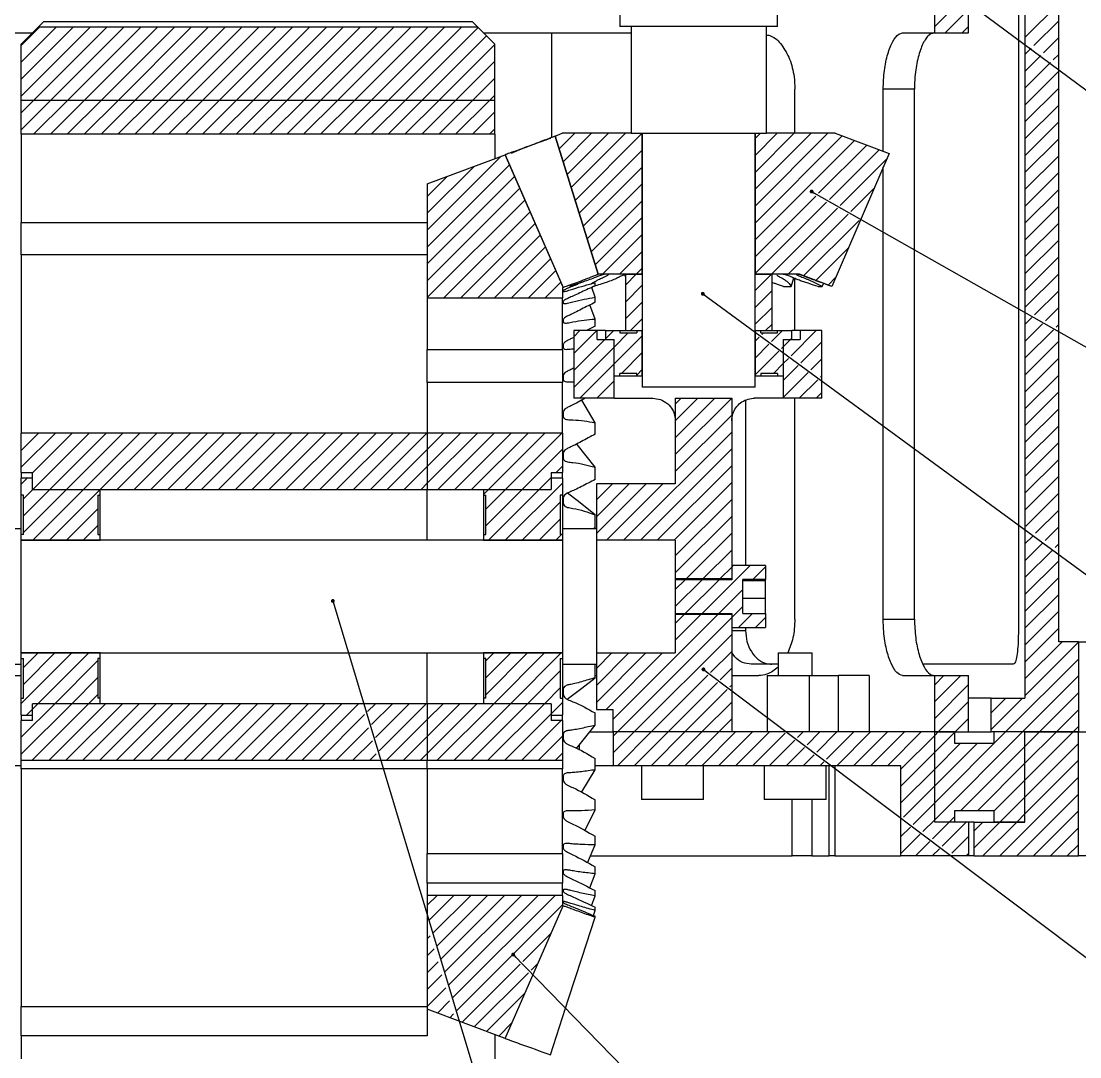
# Model space of a CAD drawing. Header units: millimetres. Extents: x 0 to 1189, y 0 to 841.
# Drawn here: x 510.7 to 792.3, y 155.7 to 431.3 of the extents above; entities that cross this region are included whole.
import ezdxf

# ---------------------------------------------------------------- set-up
doc = ezdxf.new("R2010")
doc.units = ezdxf.units.MM
doc.layers.add('10', color=7, linetype='Continuous')
doc.dimstyles.new('SLDDIMSTYLE0', dxfattribs={"dimtxt": 0.18, "dimasz": 1.016, "dimexe": 0, "dimexo": 0.0625, "dimgap": 0, "dimtad": 0, "dimtih": 1, "dimtoh": 1, "dimdec": 0, "dimrnd": 1e-09, "dimzin": 0, "dimdsep": 46, "dimtxsty": 'Standard', "dimblk1": 'DOT', "dimblk2": 'DOT', "dimsah": 1, "dimcen": 0.09, "dimadec": 0, "dimazin": 0, "dimtfac": 1.016, "dimtdec": 0, "dimtofl": 0, "dimtmove": 0, "dimatfit": 3, "dimldrblk": 'DOT', "dimfxl": 0, "dimfrac": 2, "dimtolj": 1, "dimtzin": 0, "dimarcsym": 0})

# ---------------------------------------------------------------- blocks, each defined once
blk = doc.blocks.new('SW_HATCH_0')
at = {"color": 0, "linetype": 'Continuous', "lineweight": 18}
for p, q in [((246.18, 282.1), (238.75, 274.67)), ((247.75, 279.18), (241.57, 273)), ((271.75, 280.73), (262.75, 271.73)), ((271.75, 276.24), (265.1, 269.59)), ((0.6, 274.5), (-4.25, 269.65)), ((5.09, 274.5), (-4.25, 265.16)), ((9.58, 274.5), (-4.25, 260.67)), ((14.07, 274.5), (-4.25, 256.18)), ((18.56, 274.5), (-0.94, 255)), ((23.05, 274.5), (3.55, 255)), ((27.54, 274.5), (8.04, 255)), ((32.03, 274.5), (12.53, 255)), ((36.52, 274.5), (17.02, 255)), ((41.01, 274.5), (21.51, 255)), ((45.5, 274.5), (26, 255)), ((49.99, 274.5), (30.49, 255)), ((54.48, 274.5), (34.98, 255)), ((58.97, 274.5), (39.47, 255)), ((63.46, 274.5), (43.96, 255)), ((67.95, 274.5), (48.45, 255)), ((72.44, 274.5), (52.94, 255)), ((76.93, 274.5), (57.43, 255)), ((81.42, 274.5), (61.92, 255)), ((85.91, 274.5), (66.41, 255)), ((90.4, 274.5), (70.9, 255)), ((94.89, 274.5), (75.39, 255)), ((99.39, 274.5), (79.89, 255)), ((103.88, 274.5), (84.38, 255)), ((108.37, 274.5), (88.87, 255)), ((112.86, 274.5), (93.36, 255)), ((117.3, 274.45), (97.85, 255)), ((247.75, 274.69), (246.06, 273)), ((119.54, 272.21), (102.34, 255)), ((271.75, 271.75), (267.7, 267.7)), ((121.75, 269.93), (106.83, 255)), ((264.39, 268.88), (262.75, 267.24)), ((121.75, 265.44), (111.32, 255)), ((266.99, 266.99), (262.75, 262.75)), ((269.59, 265.1), (262.75, 258.26)), ((271.75, 267.26), (270.3, 265.81)), ((271.75, 262.77), (262.75, 253.77)), ((121.75, 260.95), (115.81, 255)), ((121.75, 256.46), (120.3, 255)), ((271.75, 258.28), (262.75, 249.28)), ((-0.94, 255), (-4.25, 251.69)), ((3.55, 255), (-4.25, 247.2)), ((8.04, 255), (-0.96, 246)), ((12.53, 255), (3.53, 246)), ((17.02, 255), (8.02, 246)), ((21.51, 255), (12.51, 246)), ((26, 255), (17, 246)), ((30.49, 255), (21.49, 246)), ((34.98, 255), (25.98, 246)), ((39.47, 255), (30.47, 246)), ((43.96, 255), (34.96, 246)), ((48.45, 255), (39.45, 246)), ((52.94, 255), (43.94, 246)), ((57.43, 255), (48.43, 246)), ((61.92, 255), (52.92, 246)), ((66.41, 255), (57.41, 246)), ((70.9, 255), (61.9, 246)), ((75.39, 255), (66.39, 246)), ((79.89, 255), (70.89, 246)), ((84.38, 255), (75.38, 246)), ((88.87, 255), (79.87, 246)), ((93.36, 255), (84.36, 246)), ((97.85, 255), (88.85, 246)), ((102.34, 255), (93.34, 246)), ((106.83, 255), (97.83, 246)), ((111.32, 255), (102.32, 246)), ((115.81, 255), (106.81, 246)), ((120.3, 255), (111.3, 246)), ((271.75, 253.79), (262.75, 244.79)), ((121.75, 251.97), (115.79, 246)), ((271.75, 249.3), (262.75, 240.3)), ((121.75, 247.48), (120.28, 246)), ((137.8, 245.56), (137.77, 245.54)), ((143, 246.27), (138.84, 242.11)), ((147.49, 246.27), (139.91, 238.69)), ((151.98, 246.27), (140.97, 235.27)), ((156.47, 246.27), (142.04, 231.84)), ((160.96, 246.27), (143.11, 228.42)), ((210.35, 246.27), (190.97, 226.89)), ((205.86, 246.27), (190.97, 231.38)), ((201.37, 246.27), (190.97, 235.87)), ((196.88, 246.27), (190.97, 240.36)), ((192.39, 246.27), (190.97, 244.85)), ((214.13, 245.56), (190.97, 222.4)), ((217.4, 244.34), (190.97, 217.91)), ((220.66, 243.12), (207.86, 230.31)), ((271.75, 244.81), (262.75, 235.81)), ((123.43, 240.17), (103.75, 220.5)), ((160.97, 241.79), (144.18, 225)), ((223.93, 241.89), (210.74, 228.7)), ((225.96, 239.43), (213.61, 227.08)), ((271.75, 240.32), (262.75, 231.32)), ((125.63, 237.88), (103.75, 216.01)), ((116.24, 237.48), (103.75, 224.99)), ((160.97, 237.3), (145.24, 221.57)), ((109.06, 234.78), (103.75, 229.48)), ((127, 234.76), (103.75, 211.52)), ((271.75, 235.83), (262.75, 226.83)), ((128.36, 231.64), (103.75, 207.03)), ((160.97, 232.81), (146.31, 218.15)), ((222.58, 231.56), (216.48, 225.46)), ((271.75, 231.34), (262.75, 222.34)), ((129.73, 228.51), (103.75, 202.54)), ((160.97, 228.32), (147.38, 214.73)), ((207.13, 229.58), (190.97, 213.42)), ((131.1, 225.39), (108.21, 202.5)), ((210, 227.96), (190.97, 208.93)), ((212.87, 226.34), (195.3, 208.77)), ((271.75, 226.85), (262.75, 217.85)), ((160.97, 223.83), (148.44, 211.31)), ((215.75, 224.73), (199.79, 208.77)), ((218.62, 223.11), (203.86, 208.35)), ((132.47, 222.27), (112.7, 202.5)), ((271.75, 222.36), (262.75, 213.36)), ((133.84, 219.15), (117.19, 202.5)), ((160.97, 219.34), (150.4, 208.77)), ((271.75, 217.87), (262.75, 208.87)), ((135.2, 216.03), (121.68, 202.5)), ((160.97, 214.85), (154.89, 208.77)), ((215.83, 215.83), (207.13, 207.13)), ((136.57, 212.9), (126.17, 202.5)), ((271.75, 213.38), (262.75, 204.38)), ((137.94, 209.78), (130.66, 202.5)), ((159.38, 208.77), (156.47, 205.86)), ((160.97, 210.36), (159.38, 208.77)), ((195.3, 208.77), (190.97, 204.44)), ((271.75, 208.89), (262.75, 199.89)), ((139.31, 206.66), (135.15, 202.5)), ((160.97, 205.87), (156.47, 201.37)), ((212.45, 207.96), (210.39, 205.9)), ((195.47, 204.45), (190.97, 199.95)), ((271.75, 204.4), (265.32, 197.96)), ((139.75, 202.61), (139.64, 202.5)), ((160.97, 201.38), (156.47, 196.88)), ((195.47, 199.96), (190.97, 195.46)), ((264.58, 197.23), (262.75, 195.4)), ((271.75, 199.91), (268.19, 196.35)), ((160.97, 196.89), (157.85, 193.77)), ((195.47, 195.47), (193.77, 193.77)), ((267.45, 195.61), (262.75, 190.91)), ((271.75, 195.42), (271.06, 194.73)), ((148.87, 193.77), (142.75, 187.65)), ((144.38, 193.77), (142.75, 192.14)), ((153.36, 193.77), (151.22, 191.63)), ((157.25, 193.17), (153.47, 189.39)), ((160.97, 192.4), (153.47, 184.9)), ((192.06, 192.06), (190.97, 190.97)), ((193.17, 193.17), (192.77, 192.77)), ((198.26, 193.77), (195.37, 190.88)), ((200.72, 191.74), (200.35, 191.37)), ((207.24, 193.77), (200.57, 187.1)), ((270.33, 193.99), (262.75, 186.42)), ((150.96, 191.37), (142.75, 183.16)), ((153.47, 189.39), (142.75, 178.67)), ((194.66, 190.17), (190.97, 186.48)), ((198.47, 189.49), (197.97, 188.99)), ((200.35, 191.37), (198.47, 189.49)), ((208.75, 190.79), (203.17, 185.21)), ((271.75, 190.93), (262.75, 181.93)), ((160.97, 187.91), (155.43, 182.37)), ((197.26, 188.28), (190.97, 181.99)), ((199.85, 186.38), (198.47, 185)), ((208.75, 186.3), (205.77, 183.32)), ((271.75, 186.44), (262.75, 177.44)), ((153.47, 184.9), (144.34, 175.77)), ((160.97, 183.42), (159.47, 181.92)), ((198.47, 185), (195.84, 182.37)), ((202.45, 184.49), (198.47, 180.51)), ((153.47, 180.41), (148.83, 175.77)), ((154.97, 181.91), (154.83, 181.77)), ((205.05, 182.6), (198.47, 176.02)), ((207.65, 180.71), (202.71, 175.77)), ((208.75, 181.81), (208.37, 181.43)), ((271.75, 181.95), (262.75, 172.95)), ((271.75, 177.46), (262.75, 168.46)), ((153.47, 175.92), (153.32, 175.77)), ((184.75, 175.77), (169.75, 160.77)), ((180.26, 175.77), (169.75, 165.26)), ((175.77, 175.77), (169.75, 169.75)), ((171.28, 175.77), (169.75, 174.24)), ((208.75, 177.32), (207.2, 175.77)), ((271.75, 172.97), (262.75, 163.97)), ((184.75, 171.28), (169.75, 156.28)), ((-4.12, 166.5), (-4.25, 166.38)), ((0.37, 166.5), (-4.25, 161.89)), ((4.86, 166.5), (-4.25, 157.4)), ((9.35, 166.5), (-1.25, 155.91)), ((13.84, 166.5), (-1.16, 151.5)), ((18.33, 166.5), (3.33, 151.5)), ((22.82, 166.5), (7.82, 151.5)), ((27.31, 166.5), (12.31, 151.5)), ((31.8, 166.5), (16.8, 151.5)), ((36.29, 166.5), (21.29, 151.5)), ((40.78, 166.5), (25.78, 151.5)), ((45.27, 166.5), (30.27, 151.5)), ((49.76, 166.5), (34.76, 151.5)), ((54.25, 166.5), (39.25, 151.5)), ((58.74, 166.5), (43.74, 151.5)), ((63.23, 166.5), (48.23, 151.5)), ((67.72, 166.5), (52.72, 151.5)), ((72.21, 166.5), (57.21, 151.5)), ((76.7, 166.5), (61.7, 151.5)), ((81.19, 166.5), (66.19, 151.5)), ((85.68, 166.5), (70.68, 151.5)), ((90.17, 166.5), (75.17, 151.5)), ((94.66, 166.5), (79.66, 151.5)), ((99.15, 166.5), (84.15, 151.5)), ((103.64, 166.5), (88.64, 151.5)), ((108.13, 166.5), (103.75, 162.12)), ((112.62, 166.5), (103.75, 157.63)), ((117.11, 166.5), (103.75, 153.14)), ((121.6, 166.5), (106.6, 151.5)), ((126.09, 166.5), (111.09, 151.5)), ((130.58, 166.5), (115.58, 151.5)), ((135.07, 166.5), (120.07, 151.5)), ((139.56, 166.5), (124.56, 151.5)), ((184.75, 166.79), (155.96, 138)), ((271.75, 168.48), (262.75, 159.48)), ((271.75, 163.99), (262.75, 154.99)), ((103.75, 162.12), (93.13, 151.5)), ((139.75, 162.2), (129.05, 151.5)), ((184.75, 162.3), (160.45, 138)), ((139.75, 157.71), (138.04, 156)), ((184.75, 157.81), (164.94, 138)), ((271.75, 159.5), (262.75, 150.5)), ((103.75, 157.63), (97.62, 151.5)), ((271.75, 155.01), (262.75, 146.01)), ((-2.65, 154.5), (-4.25, 152.91)), ((103.75, 153.14), (102.11, 151.5)), ((139.75, 153.22), (124.53, 138)), ((136.75, 154.71), (133.54, 151.5)), ((161.98, 153), (148.75, 139.77)), ((157.49, 153), (148.75, 144.26)), ((153, 153), (148.75, 148.75)), ((166.47, 153), (151.47, 138)), ((184.75, 153.32), (169.43, 138)), ((7.82, 151.5), (-3.65, 140.04)), ((3.33, 151.5), (-3.65, 144.53)), ((-1.16, 151.5), (-3.65, 149.02)), ((12.31, 151.5), (-1.19, 138)), ((16.75, 151.46), (3.3, 138)), ((120.07, 151.5), (118.75, 150.18)), ((129.05, 151.5), (119.35, 141.8)), ((124.56, 151.5), (119.35, 146.29)), ((133.54, 151.5), (120.04, 138)), ((271.75, 150.52), (262.96, 141.73)), ((139.15, 148.13), (129.02, 138)), ((184.75, 148.83), (169.75, 133.83)), ((16.15, 146.37), (7.79, 138)), ((139.15, 143.64), (133.51, 138)), ((184.75, 144.34), (169.75, 129.34)), ((271.75, 146.03), (265.56, 139.84)), ((16.15, 141.88), (12.28, 138)), ((271.75, 141.54), (268.16, 137.95)), ((-4.18, 139.5), (-4.25, 139.44)), ((139.5, 139.5), (138, 138)), ((184.75, 139.85), (172.7, 127.8)), ((264.84, 139.12), (262.75, 137.03)), ((184.75, 135.36), (177.19, 127.8)), ((267.44, 137.23), (262.75, 132.54)), ((270.04, 135.34), (262.75, 128.05)), ((271.75, 137.05), (270.76, 136.06)), ((271.75, 132.56), (262.75, 123.56)), ((189.62, 131.25), (176.87, 118.5)), ((184.75, 130.87), (181.68, 127.8)), ((185.13, 131.25), (184.75, 130.87)), ((193.75, 130.89), (190.39, 127.52)), ((176.89, 127.5), (169.75, 120.36)), ((172.4, 127.5), (169.75, 124.85)), ((181.38, 127.5), (172.38, 118.5)), ((271.75, 128.07), (262.75, 119.07)), ((187.75, 124.89), (181.36, 118.5)), ((271.75, 123.58), (262.75, 114.58)), ((187.75, 120.4), (184.75, 117.4)), ((190.32, 118.48), (186.59, 114.75)), ((271.75, 119.09), (262.75, 110.09)), ((181.06, 118.2), (153.25, 90.39)), ((184.75, 117.4), (154.35, 87)), ((176.57, 118.2), (169.75, 111.38)), ((172.08, 118.2), (169.75, 115.87)), ((193.75, 117.42), (191.08, 114.75)), ((184.75, 112.91), (158.84, 87)), ((271.75, 114.6), (262.75, 105.6)), ((272.64, 111), (262.75, 101.11)), ((277, 110.87), (262.75, 96.62)), ((9.22, 108), (-4.25, 94.54)), ((4.73, 108), (-3.65, 99.63)), ((0.24, 108), (-3.65, 104.12)), ((13.71, 108), (0.21, 94.5)), ((130.45, 108), (119.35, 96.9)), ((125.96, 108), (119.35, 101.39)), ((121.47, 108), (119.35, 105.88)), ((134.94, 108), (121.44, 94.5)), ((139.43, 108), (125.93, 94.5)), ((161.88, 108), (148.75, 94.87)), ((157.39, 108), (148.75, 99.36)), ((152.9, 108), (148.75, 103.85)), ((166.37, 108), (151.37, 93)), ((184.75, 108.42), (179.15, 102.82)), ((16.15, 105.96), (4.7, 94.5)), ((16.75, 106.56), (16.7, 106.5)), ((277, 106.38), (257.62, 87)), ((16.15, 101.46), (9.19, 94.5)), ((139.15, 103.23), (130.42, 94.5)), ((178.44, 102.1), (163.33, 87)), ((184.75, 103.93), (181.72, 100.89)), ((241.19, 102), (238.75, 99.56)), ((245.68, 102), (238.75, 95.07)), ((277, 101.89), (262.11, 87)), ((139.15, 98.74), (134.91, 94.5)), ((181, 100.18), (167.82, 87)), ((184.75, 99.44), (184.28, 98.97)), ((247.75, 99.58), (238.75, 90.58)), ((16.15, 96.97), (13.68, 94.5)), ((183.57, 98.25), (172.31, 87)), ((262.13, 96), (253.75, 87.62)), ((257.64, 96), (253.75, 92.11)), ((277, 97.4), (266.61, 87)), ((4.7, 94.5), (-4.25, 85.56)), ((9.19, 94.5), (-4.25, 81.06)), ((-1.25, 93.05), (-2.79, 91.5)), ((13.68, 94.5), (-1.32, 79.5)), ((0.21, 94.5), (-1.25, 93.05)), ((18.17, 94.5), (3.17, 79.5)), ((22.66, 94.5), (7.66, 79.5)), ((27.15, 94.5), (12.15, 79.5)), ((31.64, 94.5), (16.64, 79.5)), ((36.13, 94.5), (21.13, 79.5)), ((40.62, 94.5), (25.62, 79.5)), ((45.11, 94.5), (30.11, 79.5)), ((49.6, 94.5), (34.6, 79.5)), ((54.09, 94.5), (39.09, 79.5)), ((58.58, 94.5), (43.58, 79.5)), ((63.07, 94.5), (48.07, 79.5)), ((67.56, 94.5), (52.56, 79.5)), ((72.05, 94.5), (57.05, 79.5)), ((76.54, 94.5), (61.54, 79.5)), ((81.03, 94.5), (66.03, 79.5)), ((85.52, 94.5), (70.52, 79.5)), ((90.01, 94.5), (87.91, 92.4)), ((94.5, 94.5), (88.94, 88.94)), ((98.99, 94.5), (89.97, 85.48)), ((103.48, 94.5), (90.99, 82.01)), ((107.97, 94.5), (103.75, 90.28)), ((112.46, 94.5), (103.75, 85.79)), ((116.95, 94.5), (103.75, 81.3)), ((121.44, 94.5), (106.44, 79.5)), ((125.93, 94.5), (110.93, 79.5)), ((130.42, 94.5), (115.42, 79.5)), ((134.91, 94.5), (119.91, 79.5)), ((139.75, 94.85), (136.75, 91.85)), ((184.75, 94.95), (176.8, 87)), ((247.75, 95.09), (239.66, 87)), ((87.11, 91.6), (75.01, 79.5)), ((103.75, 90.28), (92.97, 79.5)), ((136.75, 91.85), (124.4, 79.5)), ((184.75, 90.46), (181.29, 87)), ((247.75, 90.6), (244.15, 87)), ((277, 92.91), (271.1, 87)), ((88.13, 88.13), (79.5, 79.5)), ((139.39, 90), (128.89, 79.5)), ((277, 88.42), (275.59, 87)), ((89.16, 84.67), (83.99, 79.5)), ((103.75, 85.79), (97.46, 79.5)), ((139.75, 85.87), (133.38, 79.5)), ((154.35, 87), (153.25, 85.9)), ((158.84, 87), (153.25, 81.41)), ((163.33, 87), (154.33, 78)), ((167.82, 87), (158.82, 78)), ((172.31, 87), (163.31, 78)), ((176.8, 87), (167.8, 78)), ((181.29, 87), (172.29, 78)), ((185.78, 87), (176.78, 78)), ((190.27, 87), (181.27, 78)), ((194.76, 87), (185.76, 78)), ((198.96, 86.71), (190.25, 78)), ((201.52, 84.78), (194.74, 78)), ((203.74, 87), (202.24, 85.5)), ((208.23, 87), (204.8, 83.57)), ((212.72, 87), (207.37, 81.65)), ((217.21, 87), (209.93, 79.72)), ((221.7, 87), (212.7, 78)), ((226.19, 87), (217.19, 78)), ((230.68, 87), (221.68, 78)), ((235.17, 87), (226.17, 78)), ((238.75, 86.09), (229.75, 77.09)), ((239.66, 87), (238.75, 86.09)), ((257.62, 87), (238.75, 68.13)), ((262.11, 87), (238.75, 63.64)), ((244, 86.85), (238.75, 81.6)), ((266.61, 87), (262.75, 83.15)), ((271.1, 87), (262.75, 78.66)), ((275.59, 87), (262.75, 74.17)), ((204.09, 82.86), (199.23, 78)), ((245.64, 84), (238.75, 77.11)), ((250.13, 84), (238.75, 72.62)), ((262.75, 83.15), (245.61, 66)), ((277, 83.93), (262.75, 69.68)), ((90.19, 81.21), (88.48, 79.5)), ((103.75, 81.3), (101.95, 79.5)), ((139.75, 81.38), (137.87, 79.5)), ((206.66, 80.93), (203.72, 78)), ((209.22, 79.01), (208.21, 78)), ((238.75, 81.6), (229.75, 72.6)), ((277, 79.44), (262.75, 65.19)), ((238.75, 77.11), (229.75, 68.11)), ((262.75, 78.66), (250.1, 66)), ((262.75, 74.17), (254.5, 65.92)), ((277, 74.95), (256.06, 54)), ((238.75, 72.62), (230.46, 64.32)), ((277, 70.46), (260.55, 54)), ((238.75, 68.13), (233.02, 62.4)), ((262.75, 69.68), (256.08, 63)), ((262.75, 65.19), (260.57, 63)), ((277, 65.97), (265.04, 54)), ((238.75, 63.64), (235.59, 60.47)), ((242.61, 63), (238.15, 58.55)), ((247.1, 63), (240.72, 56.62)), ((244, 64.4), (242.61, 63)), ((251.59, 63), (249.25, 60.67)), ((256.08, 63), (249.25, 56.18)), ((260.57, 63), (251.57, 54)), ((232.31, 61.68), (229.75, 59.13)), ((234.87, 59.76), (229.75, 54.64)), ((247.75, 59.17), (243.28, 54.7)), ((277, 61.48), (269.53, 54)), ((237.44, 57.83), (233.61, 54)), ((277, 56.99), (274.02, 54)), ((240, 55.91), (238.1, 54)), ((247.75, 54.68), (247.08, 54)), ((106.36, 43.5), (103.75, 40.89)), ((110.85, 43.5), (104.36, 37.01)), ((115.34, 43.5), (105.38, 33.54)), ((119.83, 43.5), (106.41, 30.08)), ((124.32, 43.5), (107.44, 26.62)), ((128.81, 43.5), (108.47, 23.16)), ((133.3, 43.5), (109.5, 19.69)), ((137.79, 43.5), (110.52, 16.23)), ((139.75, 40.97), (111.55, 12.77)), ((104.58, 32.74), (103.75, 31.91)), ((136.73, 33.46), (129.16, 25.89)), ((105.61, 29.28), (103.75, 27.42)), ((106.64, 25.81), (103.75, 22.93)), ((133.23, 25.47), (131.39, 23.62)), ((128.45, 25.18), (113.01, 9.74)), ((130.68, 22.92), (116.27, 8.51)), ((107.66, 22.35), (103.75, 18.44)), ((108.69, 18.89), (103.75, 13.95)), ((129.73, 17.47), (119.54, 7.29)), ((109.72, 15.43), (106.48, 12.19)), ((110.75, 11.97), (109.74, 10.96)), ((126.22, 9.48), (122.81, 6.06))]:
    blk.add_line(p, q, dxfattribs=at)
blk = doc.blocks.new('_Dot')
at = {"color": 0, "linetype": 'ByBlock', "lineweight": -2}
blk.add_line((-0.5, 0), (-1, 0), dxfattribs=at)
at = {"color": 0, "linetype": 'ByBlock', "const_width": 0.5}
blk.add_lwpolyline([(-0.25, 0, 1), (0.25, 0, 1)], format="xyb", close=True, dxfattribs=at)

msp = doc.modelspace()

# ---------------------------------------------------------------- linework, layer by layer
at = {"color": 7, "linetype": 'Continuous', "lineweight": 25}
for p, q in [((786.72, 266.17), (786.72, 657.67)), ((777.72, 515.17), (777.72, 251.17)), ((775.98, 497.17), (775.98, 269.17)), ((762.72, 428.17), (762.72, 461.17)), ((753.72, 428.17), (753.72, 437.17)), ((515.22, 429.67), (516.72, 431.16)), ((516.72, 431.16), (630.72, 431.16)), ((630.72, 431.16), (632.22, 429.67)), ((669.94, 432.85), (669.94, 429.85)), ((711.94, 429.85), (711.94, 432.85)), ((440.55, 428.17), (513.72, 428.17)), ((510.72, 425.17), (515.22, 429.67)), ((632.22, 429.67), (515.22, 429.67)), ((632.22, 429.67), (636.72, 425.17)), ((633.72, 428.17), (672.94, 428.17)), ((651.79, 428.17), (651.79, 400.32)), ((711.94, 429.85), (669.94, 429.85)), ((672.94, 429.85), (672.94, 401.44)), ((708.94, 401.44), (708.94, 429.85)), ((745.18, 428.17), (753.72, 428.17)), ((753.72, 428.17), (762.72, 428.17)), ((510.72, 410.17), (510.72, 425.17)), ((636.72, 410.17), (636.72, 425.17)), ((716.52, 401.44), (716.52, 413.17)), ((740.02, 396.64), (740.02, 413.17)), ((748.33, 413.17), (740.02, 413.17)), ((748.33, 272.17), (748.33, 413.17)), ((636.72, 410.17), (510.72, 410.17)), ((510.72, 401.17), (510.72, 410.17)), ((636.72, 401.17), (636.72, 410.17)), ((636.72, 401.17), (510.72, 401.17)), ((510.72, 401.17), (510.72, 377.7)), ((636.72, 401.17), (636.72, 394.71)), ((652.74, 400.72), (654.66, 401.44)), ((652.74, 400.72), (652.74, 400.7)), ((652.74, 400.72), (664.2, 363.94)), ((664.2, 363.94), (652.74, 400.7)), ((672.94, 401.44), (654.66, 401.44)), ((672.94, 401.44), (689.11, 401.44)), ((675.94, 401.44), (675.94, 333.94)), ((675.94, 363.94), (675.94, 401.44)), ((689.11, 401.44), (708.94, 401.44)), ((705.94, 333.94), (705.94, 401.44)), ((705.94, 401.44), (705.94, 363.94)), ((727.22, 401.44), (708.94, 401.44)), ((727.22, 401.44), (741.56, 396.06)), ((618.72, 387.96), (639.42, 395.72)), ((654.88, 360.46), (639.42, 395.72)), ((639.42, 395.72), (654.88, 360.45)), ((741.56, 396.06), (726.37, 360.69)), ((740.02, 272.17), (740.02, 392.48)), ((618.72, 387.96), (618.72, 357.67)), ((510.72, 377.7), (618.72, 377.7)), ((510.72, 369.07), (510.72, 377.7)), ((618.72, 369.07), (510.72, 369.07)), ((510.72, 369.07), (510.72, 321.67)), ((675.94, 363.94), (664.2, 363.94)), ((664.2, 363.94), (664.2, 363.94)), ((671.27, 363.77), (671.44, 363.02)), ((671.44, 363.94), (671.44, 348.94)), ((671.44, 363.94), (675.94, 363.94)), ((675.94, 363.94), (675.94, 348.94)), ((705.94, 348.94), (705.94, 363.94)), ((705.94, 363.94), (710.44, 363.94)), ((717.72, 363.94), (705.94, 363.94)), ((710.44, 348.94), (710.44, 363.94)), ((726.37, 360.69), (717.72, 363.94)), ((654.88, 360.46), (654.72, 360.4)), ((663.37, 357.84), (662.47, 360.45)), ((663.37, 360.88), (663.37, 361.7)), ((713.54, 360.69), (715.57, 360.69)), ((715.57, 360.69), (716.23, 362.92)), ((716.52, 348.94), (716.52, 362.8)), ((722.69, 360.69), (723.8, 360.69)), ((723.8, 360.69), (724.12, 361.5)), ((726.34, 360.69), (726.37, 360.69)), ((618.72, 357.67), (654.72, 357.67)), ((618.72, 357.67), (618.72, 343.89)), ((654.72, 360.4), (654.72, 357.67)), ((654.72, 343.89), (654.72, 357.67)), ((663.37, 356.48), (663.37, 357.84)), ((663.37, 352.02), (661.97, 355.77)), ((663.37, 350.16), (663.37, 352.02)), ((663.37, 350.16), (661.11, 348.94)), ((657.72, 348.94), (657.72, 330.94)), ((663.94, 348.94), (657.72, 348.94)), ((661.47, 348.94), (661.41, 349.1)), ((663.94, 346.54), (663.94, 348.94)), ((666.19, 348.94), (663.94, 348.94)), ((663.94, 346.54), (668.44, 346.54)), ((666.19, 348.94), (666.19, 346.54)), ((666.19, 348.94), (669.94, 348.94)), ((666.19, 346.54), (668.44, 346.54)), ((668.44, 336.94), (668.44, 346.54)), ((668.44, 330.94), (668.44, 346.54)), ((669.94, 348.94), (669.94, 348.34)), ((669.94, 348.94), (671.44, 348.94)), ((669.94, 348.34), (674.44, 348.34)), ((671.44, 348.94), (675.94, 348.94)), ((674.44, 348.94), (674.44, 348.34)), ((674.44, 348.94), (675.94, 348.94)), ((675.94, 336.94), (675.94, 348.94)), ((705.94, 348.94), (705.94, 336.94)), ((705.94, 348.94), (707.44, 348.94)), ((705.94, 348.94), (710.44, 348.94)), ((707.44, 348.34), (707.44, 348.94)), ((707.44, 348.34), (711.94, 348.34)), ((710.44, 348.94), (711.94, 348.94)), ((711.94, 348.34), (711.94, 348.94)), ((711.94, 348.94), (715.69, 348.94)), ((713.44, 346.54), (713.44, 336.94)), ((713.44, 346.54), (715.69, 346.54)), ((713.44, 346.54), (713.44, 330.94)), ((713.44, 346.54), (717.94, 346.54)), ((715.69, 346.54), (715.69, 348.94)), ((717.94, 348.94), (715.69, 348.94)), ((717.94, 348.94), (717.94, 346.54)), ((723.72, 348.94), (717.94, 348.94)), ((723.72, 330.94), (723.72, 348.94)), ((618.72, 343.89), (654.72, 343.89)), ((618.72, 335.16), (618.72, 343.89)), ((654.72, 343.89), (654.72, 335.16)), ((654.72, 335.16), (618.72, 335.16)), ((618.72, 335.16), (618.72, 321.67)), ((654.72, 321.67), (654.72, 335.16)), ((668.44, 336.94), (669.94, 336.94)), ((669.94, 336.94), (669.94, 337.54)), ((674.44, 337.54), (669.94, 337.54)), ((669.94, 336.94), (674.44, 336.94)), ((674.44, 336.94), (674.44, 337.54)), ((674.44, 336.94), (675.94, 336.94)), ((705.94, 336.94), (707.44, 336.94)), ((707.44, 337.54), (707.44, 336.94)), ((711.94, 337.54), (707.44, 337.54)), ((707.44, 336.94), (711.94, 336.94)), ((711.94, 337.54), (711.94, 336.94)), ((711.94, 336.94), (713.44, 336.94)), ((705.94, 333.94), (675.94, 333.94)), ((668.44, 330.94), (657.72, 330.94)), ((663.37, 324.43), (659.81, 330.41)), ((668.44, 330.94), (678.72, 330.94)), ((684.72, 330.94), (684.72, 308.17)), ((684.72, 330.94), (699.72, 330.94)), ((699.72, 330.94), (699.72, 282.97)), ((703.39, 330.43), (703.39, 286.42)), ((713.44, 330.94), (705.72, 330.94)), ((723.72, 330.94), (713.44, 330.94)), ((716.52, 272.17), (716.52, 330.94)), ((663.37, 321.4), (663.37, 324.43)), ((618.72, 321.67), (510.72, 321.67)), ((510.72, 311.17), (510.72, 321.67)), ((654.72, 321.67), (618.72, 321.67)), ((618.72, 321.67), (618.72, 306.67)), ((654.72, 321.67), (654.72, 311.17)), ((663.37, 309.33), (663.37, 312.62)), ((510.72, 311.17), (513.72, 311.17)), ((510.72, 311.17), (510.72, 309.67)), ((513.72, 306.67), (513.72, 311.17)), ((651.72, 311.17), (654.72, 311.17)), ((651.72, 311.17), (651.72, 306.67)), ((654.72, 309.67), (654.72, 311.17)), ((513.72, 309.67), (510.72, 309.67)), ((510.72, 305.17), (510.72, 309.67)), ((513.72, 306.67), (513.72, 309.67)), ((654.72, 309.67), (651.72, 309.67)), ((651.72, 309.67), (651.72, 306.67)), ((654.72, 309.67), (654.72, 305.17)), ((663.72, 308.17), (663.72, 296.17)), ((684.72, 308.17), (663.72, 308.17)), ((511.32, 305.17), (510.72, 305.17)), ((510.72, 296.17), (510.72, 305.17)), ((511.32, 294.67), (511.32, 305.17)), ((513.72, 306.67), (531.72, 306.67)), ((513.72, 306.67), (618.72, 306.67)), ((531.12, 305.17), (531.72, 305.17)), ((531.12, 305.17), (531.12, 294.67)), ((531.72, 305.17), (531.72, 306.67)), ((531.72, 294.67), (531.72, 305.17)), ((618.72, 306.67), (651.72, 306.67)), ((618.72, 293.17), (618.72, 306.67)), ((633.72, 306.67), (651.72, 306.67)), ((633.72, 306.67), (633.72, 305.17)), ((633.72, 305.17), (634.32, 305.17)), ((633.72, 305.17), (633.72, 294.67)), ((634.32, 294.67), (634.32, 305.17)), ((654.72, 305.17), (654.12, 305.17)), ((654.12, 305.17), (654.12, 294.67)), ((654.72, 305.17), (654.72, 296.17)), ((663.37, 296.5), (663.37, 299.96)), ((510.72, 296.17), (501.72, 296.17)), ((510.72, 260.17), (510.72, 296.17)), ((663.72, 296.17), (654.72, 296.17)), ((654.72, 296.17), (654.72, 267.31)), ((663.37, 296.5), (662.68, 296.17)), ((663.72, 296.17), (663.72, 267.31)), ((511.32, 294.67), (510.72, 294.67)), ((654.72, 293.17), (510.72, 293.17)), ((510.72, 293.17), (531.72, 293.17)), ((531.12, 294.67), (531.72, 294.67)), ((531.72, 293.17), (531.72, 294.67)), ((633.72, 294.67), (634.32, 294.67)), ((633.72, 294.67), (633.72, 293.17)), ((633.72, 293.17), (654.72, 293.17)), ((654.72, 294.67), (654.12, 294.67)), ((684.72, 293.17), (663.72, 293.17)), ((684.72, 293.17), (663.72, 293.17)), ((684.72, 293.17), (684.72, 269.12)), ((699.72, 286.42), (699.72, 282.67)), ((708.72, 286.42), (699.72, 286.42)), ((708.72, 286.42), (708.72, 282.69)), ((684.72, 282.97), (699.72, 282.97)), ((699.72, 282.67), (684.72, 282.67)), ((708.72, 282.69), (702.72, 282.69)), ((702.72, 273.64), (702.72, 282.69)), ((708.72, 282.37), (702.72, 282.37)), ((708.72, 282.37), (708.72, 282.69)), ((708.72, 277.63), (708.72, 282.37)), ((708.72, 277.63), (702.72, 277.63)), ((708.72, 273.64), (708.72, 277.63)), ((684.72, 273.67), (699.72, 273.67)), ((699.72, 273.37), (684.72, 273.37)), ((699.72, 273.67), (699.72, 269.92)), ((699.72, 273.37), (699.72, 242.17)), ((702.72, 273.64), (708.72, 273.64)), ((708.72, 273.64), (708.72, 269.92)), ((740.02, 272.17), (748.33, 272.17)), ((684.72, 269.12), (684.72, 263.17)), ((699.72, 269.92), (708.72, 269.92)), ((699.72, 269.17), (703.39, 269.17)), ((703.39, 269.92), (703.39, 269.17)), ((654.72, 267.31), (654.72, 260.17)), ((663.72, 267.31), (663.72, 260.17)), ((791.97, 266.17), (786.72, 266.17)), ((791.97, 266.17), (791.97, 242.17)), ((791.97, 266.17), (799.47, 266.17)), ((510.72, 263.17), (654.72, 263.17)), ((531.72, 263.17), (510.72, 263.17)), ((531.72, 261.67), (531.72, 263.17)), ((618.72, 249.67), (618.72, 263.17)), ((654.72, 263.17), (633.72, 263.17)), ((633.72, 263.17), (633.72, 261.67)), ((663.72, 263.17), (684.72, 263.17)), ((663.72, 263.17), (684.72, 263.17)), ((712.11, 263.17), (712.11, 257.17)), ((712.11, 263.17), (721.11, 263.17)), ((721.11, 257.17), (721.11, 263.17)), ((501.72, 260.17), (510.72, 260.17)), ((510.72, 261.67), (511.32, 261.67)), ((510.72, 251.17), (510.72, 260.17)), ((511.32, 251.17), (511.32, 261.67)), ((531.72, 261.67), (531.12, 261.67)), ((531.12, 261.67), (531.12, 251.17)), ((531.72, 251.17), (531.72, 261.67)), ((633.72, 261.67), (633.72, 251.17)), ((634.32, 261.67), (633.72, 261.67)), ((634.32, 251.17), (634.32, 261.67)), ((654.12, 261.67), (654.72, 261.67)), ((654.12, 261.67), (654.12, 251.17)), ((654.72, 260.17), (663.72, 260.17)), ((654.72, 260.17), (654.72, 251.17)), ((663.37, 256.6), (663.37, 260.06)), ((663.72, 260.17), (663.72, 248.17)), ((712.11, 260.17), (704.93, 260.17)), ((774.6, 260.17), (750.63, 260.17)), ((506.22, 257.17), (510.72, 257.17)), ((663.37, 257.17), (663.72, 257.17)), ((699.72, 257.17), (706.9, 257.17)), ((709.11, 257.17), (709.11, 242.17)), ((709.11, 257.17), (720.36, 257.17)), ((720.36, 257.17), (720.36, 242.17)), ((720.36, 257.17), (728.11, 257.17)), ((728.11, 242.17), (728.11, 257.17)), ((736.29, 257.17), (728.11, 257.17)), ((736.29, 257.17), (736.29, 242.17)), ((745.18, 257.17), (753.72, 257.17)), ((753.72, 242.17), (753.72, 257.17)), ((753.72, 257.17), (762.72, 257.17)), ((762.72, 242.17), (762.72, 257.17)), ((510.72, 251.17), (511.32, 251.17)), ((510.72, 246.67), (510.72, 251.17)), ((531.72, 251.17), (531.12, 251.17)), ((531.72, 249.67), (531.72, 251.17)), ((634.32, 251.17), (633.72, 251.17)), ((633.72, 251.17), (633.72, 249.67)), ((654.12, 251.17), (654.72, 251.17)), ((654.72, 251.17), (654.72, 246.67)), ((768.72, 251.17), (762.72, 251.17)), ((768.72, 242.17), (768.72, 251.17)), ((768.72, 251.17), (777.72, 251.17)), ((531.72, 249.67), (513.72, 249.67)), ((513.72, 246.67), (513.72, 249.67)), ((618.72, 249.67), (513.72, 249.67)), ((513.72, 245.17), (513.72, 249.67)), ((651.72, 249.67), (618.72, 249.67)), ((618.72, 249.67), (618.72, 234.67)), ((651.72, 249.67), (633.72, 249.67)), ((651.72, 249.67), (651.72, 246.67)), ((651.72, 249.67), (651.72, 245.17)), ((663.72, 248.17), (668.22, 248.17)), ((668.22, 242.17), (668.22, 248.17)), ((510.72, 246.67), (513.72, 246.67)), ((510.72, 246.67), (510.72, 245.17)), ((513.72, 245.17), (510.72, 245.17)), ((510.72, 234.67), (510.72, 245.17)), ((651.72, 246.67), (654.72, 246.67)), ((654.72, 245.17), (651.72, 245.17)), ((654.72, 245.17), (654.72, 246.67)), ((654.72, 245.17), (654.72, 234.67)), ((663.37, 243.93), (663.37, 247.22)), ((661.98, 242.17), (668.22, 242.17)), ((699.72, 242.17), (668.22, 242.17)), ((668.22, 242.17), (668.22, 233.17)), ((753.72, 242.17), (668.22, 242.17)), ((753.72, 242.17), (762.72, 242.17)), ((753.72, 218.17), (753.72, 242.17)), ((758.97, 242.17), (753.72, 242.17)), ((758.97, 242.17), (758.97, 239.17)), ((762.72, 242.17), (768.72, 242.17)), ((791.97, 242.17), (768.72, 242.17)), ((769.47, 242.17), (769.47, 239.17)), ((777.72, 242.17), (769.47, 242.17)), ((777.72, 218.17), (777.72, 242.17)), ((777.72, 242.17), (791.97, 242.17)), ((791.97, 242.17), (799.47, 242.17)), ((791.97, 209.17), (791.97, 242.17)), ((659.22, 237.35), (659.22, 238.77)), ((758.97, 239.17), (769.47, 239.17)), ((510.72, 234.67), (618.72, 234.67)), ((510.72, 232.32), (510.72, 234.67)), ((618.72, 234.67), (654.72, 234.67)), ((618.72, 232.32), (618.72, 234.67)), ((654.72, 234.67), (654.72, 232.32)), ((663.37, 232.1), (663.37, 235.13)), ((510.72, 233.17), (506.22, 233.17)), ((618.72, 232.32), (510.72, 232.32)), ((510.72, 232.32), (510.72, 169.14)), ((654.72, 232.32), (618.72, 232.32)), ((618.72, 232.32), (618.72, 209.81)), ((654.72, 209.81), (654.72, 232.32)), ((668.22, 233.17), (663.37, 233.17)), ((744.72, 233.17), (668.22, 233.17)), ((675.72, 233.17), (675.72, 224.17)), ((692.22, 224.17), (692.22, 233.17)), ((708.36, 233.17), (708.36, 224.17)), ((724.86, 224.17), (724.86, 233.17)), ((725.61, 209.17), (725.61, 233.17)), ((727.15, 233.17), (727.15, 209.17)), ((744.72, 209.17), (744.72, 233.17)), ((663.37, 221.4), (663.37, 224.11)), ((692.22, 224.17), (675.72, 224.17)), ((708.37, 224.17), (708.36, 224.17)), ((724.86, 224.17), (708.37, 224.17)), ((715.82, 209.17), (715.82, 224.17)), ((720.99, 224.17), (720.99, 209.17)), ((660.69, 215.89), (663.37, 221.4)), ((758.97, 221.17), (758.97, 218.17)), ((769.47, 221.17), (758.97, 221.17)), ((769.47, 221.17), (769.47, 218.17)), ((762.72, 218.17), (753.72, 218.17)), ((758.97, 218.17), (753.72, 218.17)), ((764.22, 218.17), (762.72, 218.17)), ((762.72, 218.17), (762.72, 209.17)), ((764.22, 209.17), (764.22, 218.17)), ((764.22, 218.17), (777.72, 218.17)), ((777.72, 218.17), (769.47, 218.17)), ((663.37, 212.1), (663.37, 214.42)), ((661.39, 207.36), (663.37, 212.1)), ((618.72, 209.81), (654.72, 209.81)), ((618.72, 201.9), (618.72, 209.81)), ((654.72, 209.81), (654.72, 201.9)), ((662.26, 209.17), (715.82, 209.17)), ((720.99, 209.17), (725.61, 209.17)), ((727.15, 209.17), (744.72, 209.17)), ((762.72, 209.17), (744.72, 209.17)), ((764.22, 209.17), (762.72, 209.17)), ((764.22, 209.17), (791.97, 209.17)), ((799.47, 209.17), (791.97, 209.17)), ((663.37, 204.43), (663.37, 206.3)), ((661.96, 200.66), (663.37, 204.43)), ((654.72, 201.9), (618.72, 201.9)), ((618.72, 201.9), (618.72, 198.67)), ((654.72, 198.67), (654.72, 201.9)), ((663.37, 198.58), (663.37, 199.94)), ((654.72, 198.67), (618.72, 198.67)), ((618.72, 198.67), (618.72, 168.37)), ((654.72, 198.67), (654.72, 195.94)), ((662.46, 195.94), (663.37, 198.58)), ((639.42, 160.61), (654.88, 195.88)), ((654.72, 195.94), (654.88, 195.88)), ((662.92, 193.31), (663.37, 194.68)), ((663.37, 194.68), (663.37, 195.52)), ((663.37, 192.84), (663.37, 193.13)), ((510.72, 169.14), (618.72, 169.14)), ((510.72, 161.28), (510.72, 169.14)), ((639.42, 160.61), (618.72, 168.37)), ((618.72, 168.37), (618.72, 161.28)), ((618.72, 161.28), (510.72, 161.28)), ((510.72, 161.28), (510.72, 155.17)), ((636.72, 161.62), (636.72, 155.17))]:
    msp.add_line(p, q, dxfattribs=at)
at = {"color": 7, "linetype": 'Continuous', "lineweight": 25, "flags": 128}
for points in [[(663.37, 312.62), (658.58, 318.61), (658.46, 318.75)], [(663.37, 299.96), (658.58, 303.75), (656.08, 305.72)], [(656, 250.84), (656.35, 251.11), (659.86, 253.85), (663.37, 256.6)], [(658.42, 237.78), (659.86, 239.57), (663.37, 243.93)], [(659.77, 226.08), (659.86, 226.23), (663.37, 232.1)], [(651.56, 156.27), (656.35, 171.11), (659.86, 181.98), (663.37, 192.84)]]:
    msp.add_lwpolyline(points, dxfattribs=at)
at = {"color": 7, "linetype": 'Continuous', "lineweight": 25}
for centre, major_axis, ratio, start_param, end_param in [((701.07, 255.05), (-61.65, 140.67), 0.000496, 6.277349, 6.283158), ((698.03, 261.98), (-43.15, 98.47), 0.000496, 6.277349, 6.283158), ((698.03, 262.18), (-42.79, 98.41), 0.056449, 0.122119, 0.136055), ((698.03, 262.77), (-41.69, 98.23), 0.113263, 0.253802, 0.267737), ((698.03, 263.74), (-39.82, 97.97), 0.169707, 0.388525, 0.402461), ((698.03, 265.06), (-37.12, 97.66), 0.225305, 0.528055, 0.54199), ((698.03, 266.71), (-33.52, 97.36), 0.279181, 0.674399, 0.688334), ((698.03, 268.64), (-28.91, 97.13), 0.329854, 0.829757, 0.843693), ((698.03, 270.8), (-23.2, 97.02), 0.375031, 0.996213, 1.010148), ((698.03, 273.14), (-16.36, 97.03), 0.411542, 1.174958, 1.188893), ((698.03, 283.15), (16.23, 97.03), 0.412079, 1.949482, 1.963417), ((698.03, 285.49), (23.09, 97.02), 0.375751, 2.12844, 2.142375), ((698.03, 287.66), (28.82, 97.13), 0.330695, 2.295104, 2.309039), ((698.03, 289.59), (33.45, 97.35), 0.280096, 2.450639, 2.464574), ((698.03, 291.25), (37.07, 97.65), 0.226261, 2.597121, 2.611056), ((698.03, 292.58), (39.78, 97.96), 0.170683, 2.736751, 2.750686), ((698.03, 293.55), (41.67, 98.23), 0.114249, 2.871542, 2.885477), ((698.03, 294.15), (42.78, 98.41), 0.057439, 3.003264, 3.017199), ((698.03, 294.35), (43.15, 98.47), 0.000496, 3.133494, 3.14162)]:
    msp.add_ellipse(centre, major_axis=major_axis, ratio=ratio, start_param=start_param, end_param=end_param, dxfattribs=at)
for points, knots in [([(740.02, 413.17), (740.08, 414.85), (740.21, 418.23), (741.18, 422.72), (742.55, 426.11), (743.97, 427.91), (744.84, 428.09), (745.18, 428.17)], [0, 0, 0, 0, 0.214532, 0.429065, 0.643531, 0.857739, 1, 1, 1, 1]), ([(753.52, 428.17), (752.99, 428), (751.93, 427.67), (750.36, 425.1), (749.12, 421.3), (748.43, 417.08), (748.36, 414.28), (748.33, 413.17)], [0, 0, 0, 0, 0.214504, 0.429027, 0.643198, 0.857526, 1, 1, 1, 1]), ([(708.94, 427.64), (709.36, 427.56), (710.89, 427.27), (713.13, 425.05), (715.26, 421.31), (716.37, 417.08), (716.48, 414.28), (716.52, 413.17)], [0, 0, 0, 0, 0.093696, 0.341186, 0.588229, 0.83547, 1, 1, 1, 1]), ([(651.56, 400.08), (649.86, 399.48), (647.32, 398.58), (644.11, 397.42), (642.15, 396.71), (640.77, 396.2), (639.95, 395.91), (639.58, 395.77), (639.47, 395.74), (639.42, 395.72)], [0, 0, 0, 0, 0.400691, 0.600988, 0.748033, 0.852821, 0.908426, 0.964341, 1, 1, 1, 1]), ([(652.74, 400.7), (652.56, 400.63), (652.26, 400.51), (651.52, 400.21), (650.44, 399.79), (648.76, 399.17), (646.61, 398.34), (643.88, 397.26), (642.13, 396.52), (641.04, 396.06)], [0, 0, 0, 0, 0.084261, 0.141148, 0.197933, 0.327797, 0.498266, 0.686145, 1, 1, 1, 1]), ([(665.96, 363.94), (665.78, 363.89), (665.44, 363.81), (664.84, 363.62), (664.05, 363.34), (663.03, 362.92), (661.51, 362.36), (659.28, 361.59), (657.64, 361.05), (656.56, 360.69)], [0, 0, 0, 0, 0.072439, 0.129994, 0.187563, 0.312986, 0.476224, 0.655348, 1, 1, 1, 1]), ([(659.53, 362.14), (659.61, 362.17), (660.03, 362.33), (660.88, 362.66), (662, 363.09), (662.94, 363.44), (663.57, 363.68), (663.95, 363.84), (664.11, 363.9), (664.18, 363.94)], [0, 0, 0, 0, 0.050928, 0.269476, 0.516918, 0.689366, 0.796125, 0.902899, 1, 1, 1, 1]), ([(662.38, 361.4), (662.4, 361.41), (662.58, 361.55), (663.04, 361.83), (663.72, 362.23), (664.54, 362.66), (665.52, 363.09), (666.36, 363.44), (666.8, 363.68), (666.97, 363.84), (666.97, 363.9), (666.98, 363.94)], [0, 0, 0, 0, 0.0156971, 0.1707407, 0.3258375, 0.4810803, 0.6568484, 0.7793449, 0.8551799, 0.9310257, 1, 1, 1, 1]), ([(671.27, 363.77), (671.1, 363.72), (670.74, 363.62), (670.05, 363.34), (669.33, 362.92), (668, 362.36), (665.88, 361.59), (664.16, 361.05), (663.03, 360.69)], [0, 0, 0, 0, 0.0547282, 0.1172779, 0.2535511, 0.430911, 0.6255312, 1, 1, 1, 1]), ([(711.76, 363.72), (711.78, 363.69), (711.82, 363.6), (712.23, 363.34), (713.16, 362.92), (714.05, 362.36), (714.99, 361.59), (715.34, 361.05), (715.57, 360.69)], [0, 0, 0, 0, 0.038704, 0.102314, 0.240897, 0.421264, 0.619183, 1, 1, 1, 1]), ([(722.69, 360.69), (721.91, 360.94), (720.73, 361.31), (719.16, 361.83), (718.01, 362.23), (716.8, 362.66), (715.82, 363.09), (715.03, 363.44), (714.33, 363.68), (713.77, 363.84), (713.44, 363.9), (713.28, 363.94)], [0, 0, 0, 0, 0.239796, 0.35954, 0.479326, 0.599224, 0.734975, 0.829582, 0.888151, 0.946729, 1, 1, 1, 1]), ([(716.83, 363.94), (716.88, 363.89), (716.99, 363.81), (717.35, 363.62), (718.01, 363.34), (719.13, 362.92), (720.45, 362.36), (722.14, 361.59), (723.14, 361.05), (723.8, 360.69)], [0, 0, 0, 0, 0.072439, 0.129994, 0.187563, 0.312986, 0.476224, 0.655348, 1, 1, 1, 1]), ([(726.34, 360.69), (725.67, 360.94), (724.65, 361.31), (723.2, 361.83), (722.09, 362.23), (720.89, 362.66), (719.76, 363.09), (718.83, 363.44), (718.16, 363.68), (717.69, 363.84), (717.46, 363.9), (717.35, 363.94)], [0, 0, 0, 0, 0.239796, 0.35954, 0.479326, 0.599224, 0.734975, 0.829582, 0.888151, 0.946729, 1, 1, 1, 1]), ([(654.88, 360.45), (654.93, 360.47), (655.05, 360.51), (655.46, 360.66), (656.29, 360.96), (657.71, 361.49), (658.83, 361.88), (659.5, 362.12)], [0, 0, 0, 0, 0.101207, 0.203172, 0.328326, 0.600382, 1, 1, 1, 1]), ([(660.23, 361.92), (660.08, 361.86), (659.34, 361.55), (658.14, 361.04), (656.77, 360.48), (655.81, 360.09), (655.25, 359.82), (654.99, 359.66), (654.91, 359.59), (654.88, 359.56)], [0, 0, 0, 0, 0.078462, 0.389262, 0.615153, 0.774133, 0.860763, 0.947857, 1, 1, 1, 1]), ([(654.88, 359.35), (654.93, 359.34), (655.05, 359.32), (655.46, 359.39), (656.29, 359.62), (659.05, 360.52), (661.44, 361.17), (663.37, 361.7)], [0, 0, 0, 0, 0.057476, 0.115384, 0.18646, 0.340964, 1, 1, 1, 1]), ([(663.37, 360.88), (662.18, 360.31), (660.39, 359.47), (658.14, 358.42), (656.77, 357.8), (655.81, 357.38), (655.25, 357.05), (654.99, 356.83), (654.91, 356.71), (654.88, 356.67)], [0, 0, 0, 0, 0.4028756, 0.6042631, 0.7506325, 0.8536463, 0.9097793, 0.9662132, 1, 1, 1, 1]), ([(713.54, 360.69), (712.79, 360.94), (711.72, 361.28), (710.73, 361.65), (710.44, 361.76)], [0, 0, 0, 0, 0.708234, 1, 1, 1, 1]), ([(654.88, 356.25), (654.93, 356.21), (655.05, 356.13), (655.46, 356.12), (656.29, 356.28), (659.05, 357.03), (661.44, 357.48), (663.37, 357.84)], [0, 0, 0, 0, 0.057476, 0.115384, 0.18646, 0.340964, 1, 1, 1, 1]), ([(663.37, 356.48), (662.18, 355.87), (660.39, 354.95), (658.14, 353.81), (656.77, 353.15), (655.81, 352.72), (655.25, 352.34), (654.99, 352.06), (654.91, 351.9), (654.88, 351.84)], [0, 0, 0, 0, 0.402876, 0.604263, 0.750632, 0.853646, 0.909779, 0.966213, 1, 1, 1, 1]), ([(654.88, 351.23), (654.93, 351.16), (655.05, 351.02), (655.46, 350.93), (656.29, 351.02), (659.05, 351.6), (661.44, 351.83), (663.37, 352.02)], [0, 0, 0, 0, 0.057476, 0.115384, 0.18646, 0.340964, 1, 1, 1, 1]), ([(657.58, 347.07), (657.26, 346.92), (656.64, 346.6), (655.81, 346.22), (655.25, 345.8), (654.99, 345.47), (654.91, 345.27), (654.88, 345.2)], [0, 0, 0, 0, 0.29385, 0.585561, 0.744516, 0.904324, 1, 1, 1, 1]), ([(654.88, 344.41), (654.93, 344.31), (655.05, 344.12), (655.46, 343.95), (656.29, 343.95), (657.1, 344.11), (657.64, 344.13), (657.72, 344.13)], [0, 0, 0, 0, 0.155843, 0.312854, 0.505573, 0.9245, 1, 1, 1, 1]), ([(657.72, 338.98), (657.36, 338.79), (656.69, 338.45), (655.81, 338.05), (655.25, 337.59), (654.99, 337.22), (654.91, 337), (654.88, 336.91)], [0, 0, 0, 0, 0.323813, 0.603146, 0.755357, 0.908383, 1, 1, 1, 1]), ([(654.88, 335.95), (654.93, 335.83), (655.05, 335.59), (655.46, 335.35), (656.29, 335.27), (657.1, 335.38), (657.64, 335.35), (657.72, 335.34)], [0, 0, 0, 0, 0.155843, 0.312854, 0.505573, 0.9245, 1, 1, 1, 1]), ([(660.75, 330.94), (660.43, 330.75), (659.51, 330.24), (658.14, 329.51), (656.77, 328.83), (655.81, 328.4), (655.25, 327.93), (654.99, 327.52), (654.91, 327.27), (654.88, 327.17)], [0, 0, 0, 0, 0.154165, 0.439433, 0.646767, 0.792688, 0.872201, 0.95214, 1, 1, 1, 1]), ([(678.72, 330.94), (679.41, 330.87), (680.78, 330.74), (682.7, 329.6), (684.05, 327.93), (684.65, 326.29), (684.7, 325.28), (684.72, 324.94)], [0, 0, 0, 0, 0.24072, 0.482634, 0.696421, 0.895575, 1, 1, 1, 1]), ([(699.72, 324.94), (699.78, 325.56), (699.89, 326.82), (700.78, 328.49), (702.06, 329.81), (703.69, 330.68), (704.94, 330.92), (705.62, 330.94), (705.72, 330.94)], [0, 0, 0, 0, 0.181051, 0.362007, 0.545679, 0.740839, 0.961089, 1, 1, 1, 1]), ([(654.88, 326.08), (654.93, 325.94), (655.05, 325.65), (655.46, 325.35), (656.29, 325.19), (659.05, 325.22), (661.44, 324.78), (663.37, 324.43)], [0, 0, 0, 0, 0.057476, 0.115384, 0.18646, 0.340964, 1, 1, 1, 1]), ([(663.37, 321.4), (662.18, 320.74), (660.39, 319.74), (658.14, 318.57), (656.77, 317.92), (655.81, 317.52), (655.25, 317.03), (654.99, 316.61), (654.91, 316.33), (654.88, 316.23)], [0, 0, 0, 0, 0.402876, 0.604263, 0.750632, 0.853646, 0.909779, 0.966213, 1, 1, 1, 1]), ([(654.88, 315.02), (654.93, 314.86), (655.05, 314.54), (655.46, 314.18), (656.29, 313.94), (659.05, 313.78), (661.44, 313.14), (663.37, 312.62)], [0, 0, 0, 0, 0.057476, 0.115384, 0.18646, 0.340964, 1, 1, 1, 1]), ([(663.37, 309.33), (662.18, 308.7), (660.39, 307.75), (658.14, 306.64), (656.77, 306.03), (655.81, 305.67), (655.25, 305.18), (654.99, 304.74), (654.91, 304.45), (654.88, 304.35)], [0, 0, 0, 0, 0.402876, 0.604263, 0.750632, 0.853646, 0.909779, 0.966213, 1, 1, 1, 1]), ([(654.88, 303.06), (654.93, 302.88), (655.05, 302.54), (655.46, 302.12), (656.29, 301.82), (659.05, 301.46), (661.44, 300.63), (663.37, 299.96)], [0, 0, 0, 0, 0.0574765, 0.1153838, 0.1864601, 0.3409644, 1, 1, 1, 1]), ([(716.52, 272.17), (716.44, 270.46), (716.27, 267.2), (715.16, 264.47), (714.63, 263.17)], [0, 0, 0, 0, 0.521909, 1, 1, 1, 1]), ([(745.18, 257.17), (744.65, 257.33), (743.6, 257.66), (742.05, 260.24), (740.81, 264.03), (740.12, 268.25), (740.05, 271.05), (740.02, 272.17)], [0, 0, 0, 0, 0.214484, 0.42899, 0.643108, 0.857398, 1, 1, 1, 1]), ([(748.33, 272.17), (748.4, 270.48), (748.53, 267.11), (749.5, 262.61), (750.87, 259.22), (752.3, 257.42), (753.17, 257.24), (753.52, 257.17)], [0, 0, 0, 0, 0.214547, 0.429095, 0.643583, 0.857835, 1, 1, 1, 1]), ([(703.39, 269.17), (703.47, 268.15), (703.62, 266.13), (704.85, 263.43), (706.64, 261.4), (708.61, 260.32), (709.9, 260.21), (710.41, 260.17)], [0, 0, 0, 0, 0.214652, 0.429305, 0.64394, 0.858509, 1, 1, 1, 1]), ([(775.98, 269.17), (775.96, 268.15), (775.94, 266.13), (775.73, 263.43), (775.4, 261.4), (775, 260.32), (774.72, 260.21), (774.6, 260.17)], [0, 0, 0, 0, 0.214648, 0.429297, 0.643928, 0.858485, 1, 1, 1, 1]), ([(704.93, 260.17), (704.16, 260.27), (702.61, 260.48), (700.76, 261.72), (699.99, 262.93), (699.72, 263.35)], [0, 0, 0, 0, 0.393846, 0.787703, 1, 1, 1, 1]), ([(712.11, 259.44), (711.14, 258.67), (709.52, 257.39), (707.65, 257.23), (706.9, 257.17)], [0, 0, 0, 0, 0.600054, 1, 1, 1, 1]), ([(663.37, 256.6), (662.18, 256.23), (660.39, 255.66), (658.14, 255.05), (656.77, 254.76), (655.81, 254.61), (655.25, 254.25), (654.99, 253.87), (654.91, 253.59), (654.88, 253.49)], [0, 0, 0, 0, 0.402876, 0.604263, 0.750632, 0.853646, 0.909779, 0.966213, 1, 1, 1, 1]), ([(654.88, 252.2), (654.93, 252.02), (655.05, 251.64), (655.46, 251.14), (656.29, 250.65), (659.05, 249.67), (661.44, 248.31), (663.37, 247.22)], [0, 0, 0, 0, 0.0574765, 0.1153838, 0.1864601, 0.3409644, 1, 1, 1, 1]), ([(663.37, 243.93), (662.18, 243.64), (660.39, 243.22), (658.14, 242.79), (656.77, 242.59), (655.81, 242.51), (655.25, 242.2), (654.99, 241.86), (654.91, 241.61), (654.88, 241.51)], [0, 0, 0, 0, 0.402876, 0.604263, 0.750632, 0.853646, 0.909779, 0.966213, 1, 1, 1, 1]), ([(654.88, 240.31), (654.93, 240.13), (655.05, 239.77), (655.46, 239.27), (656.29, 238.77), (659.05, 237.68), (661.44, 236.27), (663.37, 235.13)], [0, 0, 0, 0, 0.0574765, 0.1153838, 0.1864601, 0.3409644, 1, 1, 1, 1]), ([(663.37, 232.1), (662.18, 231.91), (660.39, 231.64), (658.14, 231.39), (656.77, 231.3), (655.81, 231.28), (655.25, 231.04), (654.99, 230.75), (654.91, 230.52), (654.88, 230.44)], [0, 0, 0, 0, 0.4028756, 0.6042631, 0.7506325, 0.8536463, 0.9097793, 0.9662132, 1, 1, 1, 1]), ([(654.88, 229.34), (654.93, 229.18), (655.05, 228.85), (655.46, 228.37), (656.29, 227.86), (659.05, 226.69), (661.44, 225.27), (663.37, 224.11)], [0, 0, 0, 0, 0.057476, 0.115384, 0.18646, 0.340964, 1, 1, 1, 1]), ([(663.37, 221.4), (662.18, 221.32), (660.39, 221.21), (658.14, 221.14), (656.77, 221.16), (655.81, 221.21), (655.25, 221.05), (654.99, 220.8), (654.91, 220.61), (654.88, 220.54)], [0, 0, 0, 0, 0.402876, 0.604263, 0.750632, 0.853646, 0.909779, 0.966213, 1, 1, 1, 1]), ([(654.88, 219.58), (654.93, 219.43), (655.05, 219.14), (655.46, 218.69), (656.29, 218.18), (659.05, 216.97), (661.44, 215.56), (663.37, 214.42)], [0, 0, 0, 0, 0.057476, 0.115384, 0.18646, 0.340964, 1, 1, 1, 1]), ([(663.37, 212.1), (662.18, 212.13), (660.39, 212.17), (658.14, 212.3), (656.77, 212.42), (655.81, 212.55), (655.25, 212.45), (654.99, 212.27), (654.91, 212.12), (654.88, 212.06)], [0, 0, 0, 0, 0.402876, 0.604263, 0.750632, 0.853646, 0.909779, 0.966213, 1, 1, 1, 1]), ([(654.88, 211.26), (654.93, 211.14), (655.05, 210.88), (655.46, 210.48), (656.29, 209.99), (659.05, 208.75), (661.44, 207.4), (663.37, 206.3)], [0, 0, 0, 0, 0.0574765, 0.1153838, 0.1864601, 0.3409644, 1, 1, 1, 1]), ([(663.37, 204.43), (662.18, 204.57), (660.39, 204.76), (658.14, 205.08), (656.77, 205.31), (655.81, 205.5), (655.25, 205.48), (654.99, 205.36), (654.91, 205.25), (654.88, 205.21)], [0, 0, 0, 0, 0.4028756, 0.6042631, 0.7506325, 0.8536463, 0.9097793, 0.9662132, 1, 1, 1, 1]), ([(654.88, 204.59), (654.93, 204.49), (655.05, 204.28), (655.46, 203.93), (656.29, 203.47), (659.05, 202.25), (661.44, 200.97), (663.37, 199.94)], [0, 0, 0, 0, 0.057476, 0.115384, 0.18646, 0.340964, 1, 1, 1, 1]), ([(663.37, 198.58), (662.18, 198.81), (660.39, 199.16), (658.14, 199.66), (656.77, 199.99), (655.81, 200.24), (655.25, 200.29), (654.99, 200.24), (654.91, 200.18), (654.88, 200.15)], [0, 0, 0, 0, 0.402876, 0.604263, 0.750632, 0.853646, 0.909779, 0.966213, 1, 1, 1, 1]), ([(654.88, 199.73), (654.93, 199.66), (655.05, 199.5), (655.46, 199.21), (656.29, 198.8), (659.05, 197.61), (661.44, 196.45), (663.37, 195.52)], [0, 0, 0, 0, 0.0574765, 0.1153838, 0.1864601, 0.3409644, 1, 1, 1, 1]), ([(663.37, 194.68), (662.18, 195.01), (660.39, 195.51), (658.14, 196.17), (656.77, 196.59), (655.81, 196.89), (655.25, 197.02), (654.99, 197.05), (654.91, 197.03), (654.88, 197.02)], [0, 0, 0, 0, 0.402876, 0.604263, 0.750632, 0.853646, 0.909779, 0.966213, 1, 1, 1, 1]), ([(654.88, 196.8), (654.93, 196.76), (655.05, 196.66), (655.46, 196.44), (656.29, 196.07), (659.05, 194.96), (661.44, 193.95), (663.37, 193.13)], [0, 0, 0, 0, 0.057476, 0.115384, 0.18646, 0.340964, 1, 1, 1, 1]), ([(663.37, 192.84), (662.18, 193.26), (660.39, 193.89), (658.14, 194.7), (656.77, 195.2), (655.81, 195.55), (655.25, 195.76), (654.99, 195.84), (654.91, 195.87), (654.88, 195.88)], [0, 0, 0, 0, 0.402876, 0.604263, 0.750632, 0.853646, 0.909779, 0.966213, 1, 1, 1, 1]), ([(639.42, 160.62), (639.5, 160.59), (639.67, 160.53), (640.29, 160.31), (641.53, 159.86), (645.44, 158.42), (648.84, 157.23), (651.56, 156.27)], [0, 0, 0, 0, 0.059393, 0.119284, 0.191997, 0.352444, 1, 1, 1, 1])]:
    msp.add_open_spline(points, degree=3, knots=knots, dxfattribs=at)
for points in [[(720.99, 209.17), (719.98, 209.17), (717.97, 209.17), (716.54, 209.17), (715.82, 209.17)], [(727.15, 209.17), (726.69, 209.17), (725.76, 209.17), (725.66, 209.17), (725.61, 209.17)]]:
    msp.add_open_spline(points, degree=3, dxfattribs=at)

# ---------------------------------------------------------------- block references
at = {"color": 7, "linetype": 'Continuous', "lineweight": 18}
msp.add_blockref('SW_HATCH_0', (514.97, 155.17), dxfattribs=at)

# ---------------------------------------------------------------- leaders
at = {"layer": '10'}
for points in [[(724.34, 464.63), (838.69, 379.79)], [(720.98, 385.95), (838.69, 319.23)], [(692.03, 358.74), (838.69, 251.24)], [(593.61, 277.02), (659.33, 58.41)], [(692.18, 258.82), (838.69, 148.4)], [(641.6, 182.92), (763.16, 58.41)]]:
    msp.add_leader(points, dimstyle='SLDDIMSTYLE0', dxfattribs=at)

doc.saveas('drawing.dxf')
